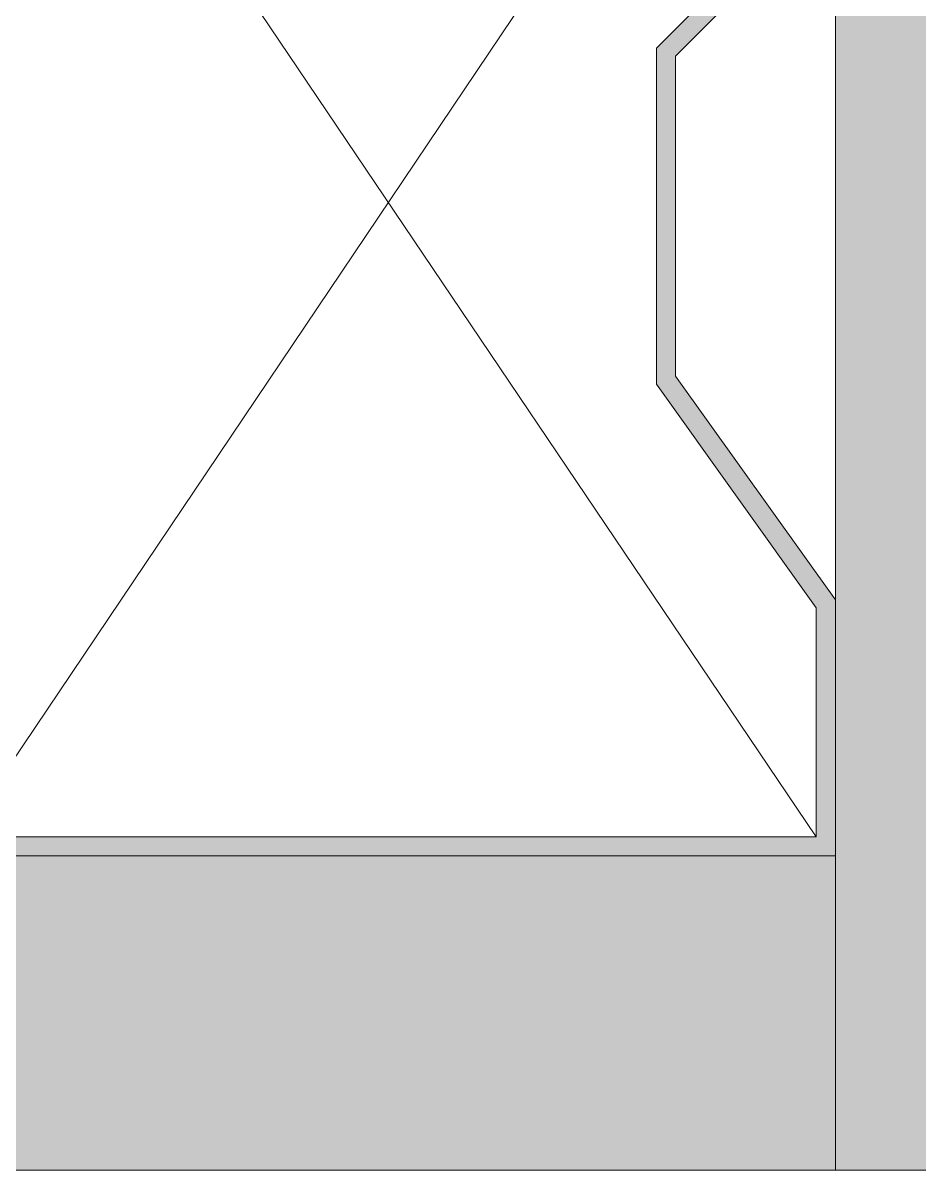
# Model space of a CAD drawing. Header units: inches. Extents: x 4017 to 5703, y -944 to 2840.
# Drawn here: x 4813.015 to 4816.44, y 2125.494 to 2129.877 of the extents above; entities that cross this region are included whole.
import ezdxf

# ---------------------------------------------------------------- set-up
doc = ezdxf.new("R2010")
doc.units = ezdxf.units.IN
doc.header["$MEASUREMENT"] = 0
doc.layers.get('0').update_dxf_attribs({"color": 5})
doc.layers.add('1 - plaster', color=1, linetype='Continuous', lineweight=9)
doc.layers.add('1 - subStructural - Bearing', color=132, linetype='Continuous', lineweight=9)

# ---------------------------------------------------------------- blocks, each defined once
blk = doc.blocks.new('ddaswd')
at = {"layer": '1 - plaster', "true_color": 0xe0a352}
for points in [[(-106.5979, -218.389), (-106.5979, -210.989), (-108.5979, -210.989), (-108.5979, -213.989), (-110.5979, -213.989), (-110.5979, -218.389)], [(-106.5979, -218.389), (-106.5979, -217.189), (0, -217.189), (0, -218.389)]]:
    blk.add_hatch(color=33, dxfattribs=at).paths.add_polyline_path(points)
at = {"layer": '1 - subStructural - Bearing'}
h = blk.add_hatch(color=256, dxfattribs=at)
h.dxf.hatch_style = 1
edge = h.paths.add_edge_path()
edge.add_line((-106.5975, -216.2112), (-106.5975, -217.189))
edge.add_line((-106.5975, -217.189), (-103.1744, -217.189))
edge.add_line((-103.1744, -217.189), (-103.1744, -215.9972))
edge.add_arc((-103.2844, -215.9972), 0.11, 0, 180)
edge.add_line((-103.3944, -215.9972), (-103.3944, -216.1904))
edge.add_line((-103.3944, -216.1904), (-103.3211, -216.1904))
edge.add_line((-103.3211, -216.1904), (-103.3211, -215.9972))
edge.add_arc((-103.2844, -215.9972), 0.0367, 0, 180, ccw=False)
edge.add_line((-103.2478, -215.9972), (-103.2478, -217.1157))
edge.add_line((-103.2478, -217.1157), (-106.5242, -217.1157))
edge.add_line((-106.5242, -217.1157), (-106.5242, -216.2416))
edge.add_line((-106.5242, -216.2416), (-105.9131, -215.3861))
edge.add_line((-105.9131, -215.3861), (-105.9131, -214.1031))
edge.add_line((-105.9131, -214.1031), (-106.5242, -213.492))
edge.add_line((-106.5242, -213.492), (-106.5242, -212.2624))
edge.add_line((-106.5242, -212.2624), (-103.2478, -212.2624))
edge.add_line((-103.2478, -212.2624), (-103.2478, -213.492))
edge.add_line((-103.2478, -213.492), (-103.3211, -213.2988))
edge.add_line((-103.3211, -213.2988), (-103.3944, -213.2988))
edge.add_line((-103.3944, -213.2988), (-103.3944, -213.492))
edge.add_arc((-103.2844, -213.492), 0.11, 180, 360)
edge.add_line((-103.1744, -213.492), (-103.1744, -212.189))
edge.add_line((-103.1744, -212.189), (-106.5975, -212.189))
edge.add_line((-106.5975, -212.189), (-106.5975, -213.5224))
edge.add_line((-106.5975, -213.5224), (-105.9864, -214.1335))
edge.add_line((-105.9864, -214.1335), (-105.9864, -215.3557))
edge.add_line((-105.9864, -215.3557), (-106.5975, -216.2112))
at = {"layer": '1 - plaster'}
for points in [[(-106.5979, -218.389), (-106.5979, -210.989), (-108.5979, -210.989), (-108.5979, -213.989), (-110.5979, -213.989), (-110.5979, -218.389), (-106.5979, -218.389)], [(-106.5979, -218.389), (-106.5979, -217.189), (0, -217.189), (0, -218.389), (-106.5979, -218.389)]]:
    blk.add_lwpolyline(points, dxfattribs=at)
at = {"layer": '1 - subStructural - Bearing'}
for p, q in [((-103.2075, -217.189), (-106.5242, -212.2624)), ((-103.2478, -212.2624), (-106.5242, -217.1157))]:
    blk.add_line(p, q, dxfattribs=at)
blk.add_lwpolyline([(-106.5975, -213.5224), (-105.9864, -214.1335), (-105.9864, -215.3557), (-106.5975, -216.2112), (-106.5975, -217.189), (-103.1744, -217.189), (-103.1744, -215.9972, 1), (-103.3944, -215.9972), (-103.3944, -216.1904), (-103.3211, -216.1904), (-103.3211, -215.9972, -1), (-103.2478, -215.9972), (-103.2478, -217.1157), (-106.5242, -217.1157), (-106.5242, -216.2416), (-105.9131, -215.3861), (-105.9131, -214.1031), (-106.5242, -213.492)], format="xyb", dxfattribs=at)
blk.add_lwpolyline([(-103.1744, -217.189), (-106.5975, -217.189), (-106.5975, -212.189), (-103.1744, -212.189), (-103.1744, -217.189)], dxfattribs=at)

msp = doc.modelspace()

# ---------------------------------------------------------------- block references
at = {"xscale": -1}
msp.add_blockref('ddaswd', (4709.5231, 2343.8833), dxfattribs=at)

doc.saveas('drawing.dxf')
